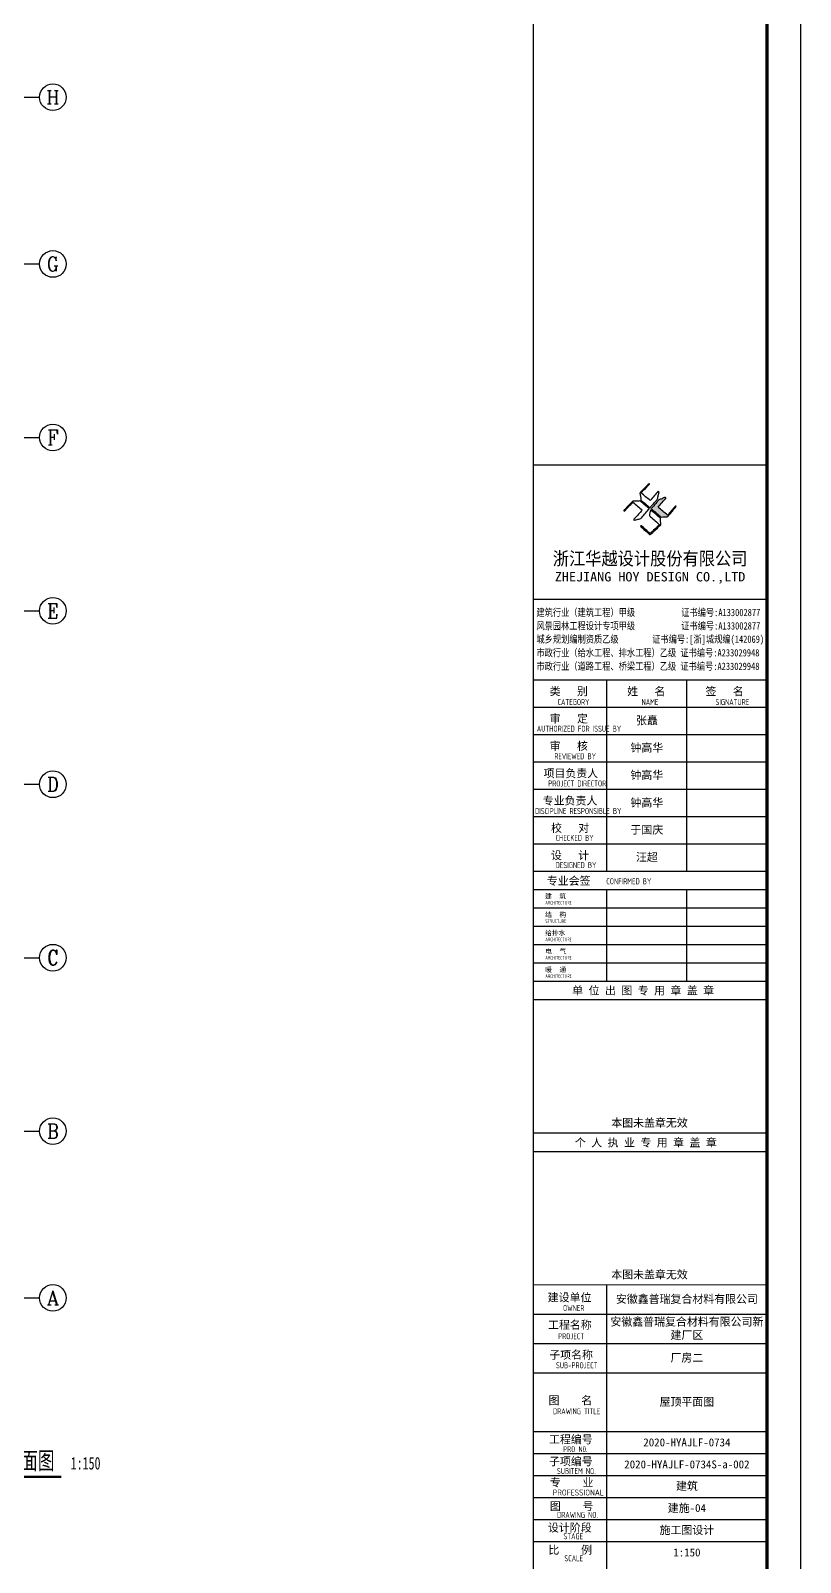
# Model space of a CAD drawing. Header units: millimetres. Extents: x 4455189 to 4808172, y 18512388 to 19204582.
# Drawn here: x 4773572 to 4808172, y 18733124 to 18802013 of the extents above; entities that cross this region are included whole.
import ezdxf
from ezdxf.enums import TextEntityAlignment as Align

# ---------------------------------------------------------------- set-up
doc = ezdxf.new("R2010")
doc.units = ezdxf.units.MM
doc.header["$LTSCALE"] = 1000
doc.header["$MEASUREMENT"] = 0
for name, color, linetype in [('AXIS_TEXT', 7, 'Continuous'), ('AXIS_外部', 171, 'Continuous'), ('DIM_SYMB', 165, 'Continuous'), ('PUB_TEXT', 7, 'Continuous'), ('PUB_TITLE', 4, 'Continuous'), ('TK', 4, 'Continuous')]:
    doc.layers.add(name, color=color, linetype=linetype)
doc.styles.add('-宋体', font='', dxfattribs={"width": 0.8})
doc.styles.add('_TCH_AXIS', font='COMPLEX', dxfattribs={"bigfont": 'GBCBIG'})
doc.styles.add('COMPLEX', font='COMPLEX')
doc.styles.add('HT', font='simhei.ttf', dxfattribs={"width": 0.7})
doc.styles.add('TSSD_REIN', font='tssdeng.shx', dxfattribs={"width": 0.7, "bigfont": 'tssdchn.shx'})
doc.styles.add('图签宋体', font='', dxfattribs={"height": 300})
doc.styles.add('图签黑体', font='simhei.ttf', dxfattribs={"height": 550})
doc.styles.get('-宋体').set_extended_font_data('SimSun')
doc.styles.get('图签宋体').set_extended_font_data('NSimSun')

# ---------------------------------------------------------------- blocks, each defined once
blk = doc.blocks.new('A$C053D6479')
at = {"layer": 'PUB_TITLE'}
h = blk.add_hatch(color=256, dxfattribs=at)
h.dxf.hatch_style = 1
edge = h.paths.add_edge_path()
edge.add_spline(control_points=[(1026, 827), (1105, 920), (1188, 1008), (1266, 1102)], knot_values=[13, 13, 13, 13, 14, 14, 14, 14], degree=3, periodic=0)
edge.add_spline(control_points=[(1266, 1102), (1258, 1111), (1249, 1119), (1239, 1116)], knot_values=[12, 12, 12, 12, 13, 13, 13, 13], degree=3, periodic=0)
edge.add_spline(control_points=[(1239, 1116), (1210, 1107), (1179, 1092), (1144, 1077)], knot_values=[11, 11, 11, 11, 12, 12, 12, 12], degree=3, periodic=0)
edge.add_spline(control_points=[(1144, 1077), (1109, 1063), (1069, 1053), (1047, 1038)], knot_values=[10, 10, 10, 10, 11, 11, 11, 11], degree=3, periodic=0)
edge.add_spline(control_points=[(1047, 1038), (1028, 1026), (1007, 992), (991, 972)], knot_values=[9, 9, 9, 9, 10, 10, 10, 10], degree=3, periodic=0)
edge.add_spline(control_points=[(991, 972), (942, 913), (899, 868), (849, 810)], knot_values=[8, 8, 8, 8, 9, 9, 9, 9], degree=3, periodic=0)
edge.add_spline(control_points=[(849, 810), (842, 801), (822, 776), (822, 775)], knot_values=[7, 7, 7, 7, 8, 8, 8, 8], degree=3, periodic=0)
edge.add_spline(control_points=[(822, 775), (823, 771), (848, 752), (859, 744)], knot_values=[6, 6, 6, 6, 7, 7, 7, 7], degree=3, periodic=0)
edge.add_spline(control_points=[(859, 744), (949, 670), (1035, 592), (1122, 521)], knot_values=[5, 5, 5, 5, 6, 6, 6, 6], degree=3, periodic=0)
edge.add_spline(control_points=[(1122, 521), (1153, 527), (1185, 530), (1217, 533)], knot_values=[4, 4, 4, 4, 5, 5, 5, 5], degree=3, periodic=0)
edge.add_spline(control_points=[(1217, 533), (1246, 535), (1293, 532), (1316, 542)], knot_values=[3, 3, 3, 3, 4, 4, 4, 4], degree=3, periodic=0)
edge.add_spline(control_points=[(1316, 542), (1327, 547), (1338, 565), (1349, 579)], knot_values=[2, 2, 2, 2, 3, 3, 3, 3], degree=3, periodic=0)
edge.add_spline(control_points=[(1349, 579), (1423, 670), (1507, 759), (1572, 848)], knot_values=[1, 1, 1, 1, 2, 2, 2, 2], degree=3, periodic=0)
edge.add_spline(control_points=[(1572, 848), (1564, 852), (1561, 861), (1551, 862)], knot_values=[0, 0, 0, 0, 1, 1, 1, 1], degree=3, periodic=0)
edge.add_spline(control_points=[(1551, 862), (1469, 769), (1393, 671), (1310, 579)], knot_values=[15, 15, 15, 15, 16, 16, 16, 16], degree=3, periodic=0)
edge.add_spline(control_points=[(1310, 579), (1216, 662), (1118, 742), (1026, 827)], knot_values=[14, 14, 14, 14, 15, 15, 15, 15], degree=3, periodic=0)
at = {"layer": 'TK'}
for points, knots in [([(1031, 1298), (1066, 1286), (1054, 1262), (1045, 1224), (1036, 1188), (1031, 1158), (1024, 1121), (1020, 1104), (1017, 1085), (1012, 1071), (1004, 1052), (976, 1026), (956, 1003), (906, 946), (866, 899), (814, 839), (806, 829), (789, 806), (787, 806), (777, 804), (728, 856), (719, 864), (651, 922), (580, 978), (514, 1036), (509, 1106), (488, 1176), (479, 1247), (570, 1343), (663, 1436), (758, 1526), (764, 1523), (768, 1518), (774, 1515), (693, 1422), (599, 1343), (520, 1249), (607, 1171), (698, 1096), (789, 1021), (874, 1109), (950, 1206), (1031, 1298)], [0, 0, 0, 0, 1, 1, 1, 2, 2, 2, 3, 3, 3, 4, 4, 4, 5, 5, 5, 6, 6, 6, 7, 7, 7, 8, 8, 8, 9, 9, 9, 10, 10, 10, 11, 11, 11, 12, 12, 12, 13, 13, 13, 14, 14, 14, 14]), ([(555, 949), (624, 891), (699, 833), (760, 773), (689, 691), (614, 604), (539, 517), (529, 505), (516, 487), (506, 482), (492, 475), (469, 472), (452, 467), (416, 456), (383, 448), (342, 438), (323, 433), (297, 422), (293, 440), (291, 452), (313, 470), (322, 480), (400, 566), (477, 652), (553, 736), (460, 815), (366, 894), (270, 970), (183, 883), (101, 791), (16, 703), (-18, 714), (9, 735), (28, 755), (103, 838), (192, 930), (266, 1005), (319, 1009), (387, 1005), (442, 1007), (456, 1008), (472, 1011), (485, 1007), (507, 1000), (534, 967), (555, 949)], [0, 0, 0, 0, 1, 1, 1, 2, 2, 2, 3, 3, 3, 4, 4, 4, 5, 5, 5, 6, 6, 6, 7, 7, 7, 8, 8, 8, 9, 9, 9, 10, 10, 10, 11, 11, 11, 12, 12, 12, 13, 13, 13, 14, 14, 14, 15, 15, 15, 15]), ([(1551, 862), (1561, 861), (1564, 852), (1572, 848), (1507, 759), (1423, 670), (1349, 579), (1338, 565), (1327, 547), (1316, 542), (1293, 532), (1246, 535), (1217, 533), (1185, 530), (1153, 527), (1122, 521), (1035, 592), (949, 670), (859, 744), (848, 752), (823, 771), (822, 775), (822, 776), (842, 801), (849, 810), (899, 868), (942, 913), (991, 972), (1007, 992), (1028, 1026), (1047, 1038), (1069, 1053), (1109, 1063), (1144, 1077), (1179, 1092), (1210, 1107), (1239, 1116), (1249, 1119), (1258, 1111), (1266, 1102), (1188, 1008), (1105, 920), (1026, 827), (1118, 742), (1216, 662), (1310, 579), (1393, 671), (1469, 769), (1551, 862)], [0, 0, 0, 0, 1, 1, 1, 2, 2, 2, 3, 3, 3, 4, 4, 4, 5, 5, 5, 6, 6, 6, 7, 7, 7, 8, 8, 8, 9, 9, 9, 10, 10, 10, 11, 11, 11, 12, 12, 12, 13, 13, 13, 14, 14, 14, 15, 15, 15, 16, 16, 16, 16]), ([(1097, 490), (1100, 425), (1106, 361), (1107, 294), (1018, 207), (925, 121), (830, 33), (818, 21), (800, 0), (787, 0), (768, -1), (725, 49), (712, 60), (662, 103), (616, 143), (568, 186), (545, 207), (518, 224), (499, 250), (501, 259), (511, 261), (516, 267), (609, 192), (696, 111), (785, 33), (883, 118), (977, 208), (1070, 298), (992, 373), (892, 456), (803, 534), (791, 544), (768, 561), (766, 569), (761, 588), (776, 634), (780, 655), (785, 690), (788, 721), (795, 746), (897, 661), (998, 576), (1097, 490)], [0, 0, 0, 0, 1, 1, 1, 2, 2, 2, 3, 3, 3, 4, 4, 4, 5, 5, 5, 6, 6, 6, 7, 7, 7, 8, 8, 8, 9, 9, 9, 10, 10, 10, 11, 11, 11, 12, 12, 12, 13, 13, 13, 14, 14, 14, 14])]:
    blk.add_open_spline(points, degree=3, knots=knots, dxfattribs=at)
blk = doc.blocks.new('GeYuanFrame_38501170', base_point=(20.09, 4.53))
at = {"layer": 'PUB_TITLE'}
for points in [[(803.09, 235.33), (803.09, 292.73)], [(827.09, 235.33), (827.09, 292.73)], [(803.09, 202.33), (803.09, 229.83)], [(827.09, 202.33), (827.09, 229.83)], [(803.09, 14.53), (803.09, 111.33)]]:
    blk.add_lwpolyline(points, dxfattribs=at)
at = {"layer": 'TK'}
for p, q in [((781.09, 316.93), (851.09, 316.93)), ((781.09, 284.53), (851.09, 284.53)), ((781.09, 276.33), (851.09, 276.33)), ((781.09, 268.13), (851.09, 268.13)), ((781.09, 259.93), (851.09, 259.93)), ((781.09, 251.73), (851.09, 251.73)), ((781.09, 243.53), (851.09, 243.53)), ((781.09, 235.33), (851.09, 235.33)), ((781.09, 235.33), (851.09, 235.33)), ((781.09, 102.53), (851.09, 102.53)), ((781.09, 93.73), (851.09, 93.73)), ((781.09, 84.93), (803.09, 84.93)), ((781.09, 84.93), (851.09, 84.93)), ((781.09, 67.37), (851.09, 67.37)), ((781.09, 67.33), (851.09, 67.33)), ((781.09, 60.77), (851.09, 60.77)), ((781.09, 54.17), (851.09, 54.17)), ((781.09, 47.57), (851.09, 47.57)), ((781.09, 40.97), (851.09, 40.97)), ((781.09, 34.37), (851.09, 34.37))]:
    blk.add_line(p, q, dxfattribs=at)
blk.add_lwpolyline([(20.09, 4.53), (20.09, 598.53), (861.09, 598.53), (861.09, 4.53)], close=True, dxfattribs=at)
at = {"layer": 'TK', "const_width": 1}
blk.add_lwpolyline([(45.09, 588.53), (851.09, 588.53), (851.09, 14.53), (45.09, 14.53)], close=True, dxfattribs=at)
at = {"layer": 'TK'}
for points, const_width in [([(781.09, 588.53), (781.09, 14.53)], 0.4), ([(781.09, 357.14), (851.09, 357.14)], 0.35), ([(781.09, 292.73), (851.09, 292.73)], 0.35), ([(781.09, 292.73), (851.09, 292.73)], 0.35), ([(781.09, 235.33), (851.09, 235.33)], 0.35), ([(781.09, 202.33), (851.09, 202.33)], 0.35), ([(781.09, 156.83), (851.09, 156.83)], 0.35), ([(781.09, 111.33), (851.09, 111.33)], 0.35), ([(781.09, 67.37), (851.09, 67.37)], 0.35)]:
    blk.add_lwpolyline(points, dxfattribs=dict(at, const_width=const_width))
for points in [[(781.09, 292.73), (851.09, 292.73)], [(781.09, 235.33), (851.09, 235.33)], [(781.09, 229.83), (851.09, 229.83)], [(781.09, 224.33), (851.09, 224.33)], [(781.09, 218.83), (851.09, 218.83)], [(781.09, 213.33), (851.09, 213.33)], [(781.09, 207.83), (851.09, 207.83)], [(781.09, 202.33), (851.09, 202.33)], [(781.09, 196.83), (851.09, 196.83)], [(781.09, 151.33), (851.09, 151.33)]]:
    blk.add_lwpolyline(points, dxfattribs=at)
at = {"layer": 'PUB_TITLE', "xscale": 0.01000000000021828, "yscale": 0.01000000000021828, "zscale": 0.01}
blk.add_blockref('A$C053D6479', (808.19, 336.27), dxfattribs=at)
at = {"layer": 'TK'}
for s, height, style, width, p in [('浙江华越设计股份有限公司', 3.96, 'HT', 0.9, (816.07, 329.16)), ('ZHEJIANG HOY DESIGN CO.,LTD', 2.8, '图签黑体', 1.11, (816.06, 323.29))]:
    blk.add_text(s, height=height, dxfattribs=dict(at, style=style, width=width)).set_placement(p, align=Align.MIDDLE)
for s, height, style, width, p in [('建筑行业（建筑工程）甲级           证书编号:A133002877', 2.2, '-宋体', 0.8, (782, 311.83)), ('风景园林工程设计专项甲级           证书编号:A133002877', 2.2, '-宋体', 0.8, (782, 307.81)), ('城乡规划编制资质乙级        证书编号:[浙]城规编(142069)', 2.2, '-宋体', 0.8, (782, 303.82)), ('市政行业（给水工程、排水工程）乙级 证书编号:A233029948', 2.2, '-宋体', 0.8, (782, 299.74)), ('市政行业（道路工程、桥梁工程）乙级 证书编号:A233029948', 2.2, '-宋体', 0.8, (782, 295.69)), ('CATEGORY', 1.8, 'TSSD_REIN', 0.7, (788.32, 285.17)), ('NAME', 1.8, 'TSSD_REIN', 0.7, (813.51, 285.17)), ('SIGNATURE', 1.8, 'TSSD_REIN', 0.7, (835.66, 285.17)), ('AUTHORIZED FOR ISSUE BY', 1.8, 'TSSD_REIN', 0.7, (782.12, 277.17)), ('REVIEWED BY', 1.8, 'TSSD_REIN', 0.7, (787.36, 268.91)), ('PROJECT DIRECTOR', 1.8, 'TSSD_REIN', 0.7, (785.55, 260.74)), ('DISCIPLINE RESPONSIBLE BY', 1.8, 'TSSD_REIN', 0.7, (781.57, 252.48)), ('CHECKED BY', 1.8, 'TSSD_REIN', 0.7, (787.75, 244.44)), ('DESIGNED BY', 1.8, 'TSSD_REIN', 0.7, (787.76, 236.27)), ('CONFIRMED BY', 1.8, 'TSSD_REIN', 0.7, (802.94, 231.42)), ('ARCHITECTURE', 1.08, 'TSSD_REIN', 0.7, (784.65, 225.34)), ('STRUCTURE', 1.08, 'TSSD_REIN', 0.7, (784.65, 219.84)), ('ARCHITECTURE', 1.08, 'TSSD_REIN', 0.7, (784.65, 214.34)), ('ARCHITECTURE', 1.08, 'TSSD_REIN', 0.7, (784.65, 208.84)), ('ARCHITECTURE', 1.08, 'TSSD_REIN', 0.7, (784.65, 203.34)), ('OWNER', 1.8, 'TSSD_REIN', 0.7, (789.98, 103.48)), ('PROJECT', 1.8, 'TSSD_REIN', 0.7, (788.52, 95.02)), ('SUB-PROJECT', 1.8, 'TSSD_REIN', 0.7, (787.86, 86.3)), ('DRAWING TITLE', 1.8, 'TSSD_REIN', 0.7, (786.97, 72.53)), ('PRO N0.', 1.8, 'TSSD_REIN', 0.7, (790.01, 61.15)), ('SUBITEM NO.', 1.8, 'TSSD_REIN', 0.7, (788.15, 54.58)), ('PROFESSIONAL', 1.8, 'TSSD_REIN', 0.8, (786.88, 48.15)), ('DRAWING NO.', 1.8, 'TSSD_REIN', 0.7, (788.19, 41.45)), ('STAGE', 1.8, 'TSSD_REIN', 0.7, (790.09, 35.03)), ('SCALE', 1.8, 'TSSD_REIN', 0.7, (790.38, 28.42))]:
    blk.add_text(s, height=height, dxfattribs=dict(at, style=style, width=width)).set_placement(p)
at = {"layer": 'TK', "style": '图签宋体'}
for s, height, p in [('类   别', 2.4, (785.97, 288.09)), ('姓   名', 2.4, (809.2, 288.09)), ('签   名', 2.4, (832.68, 288.09)), ('审   定', 2.4, (785.97, 279.89)), ('审   核', 2.4, (785.97, 271.69)), ('项目负责人', 2.4, (784.13, 263.49)), ('专业负责人', 2.4, (783.89, 255.29)), ('校   对', 2.4, (786.38, 247.09)), ('设   计', 2.4, (786.36, 238.89)), ('专业会签', 2.4, (785.12, 231.24)), ('建  筑', 1.44, (784.61, 227.11)), ('结  构', 1.44, (784.61, 221.61)), ('给排水', 1.44, (784.61, 216.11)), ('电  气', 1.44, (784.61, 210.61)), ('暖  通', 1.44, (784.61, 205.11)), ('单 位 出 图 专 用 章 盖 章', 2.4, (792.72, 198.35)), ('本图未盖章无效', 2.4, (804.43, 158.7)), ('个 人 执 业 专 用 章 盖 章', 2.4, (793.52, 152.77)), ('本图未盖章无效', 2.4, (804.43, 113.2)), ('建设单位', 2.4, (785.39, 106.33)), ('工程名称', 2.4, (785.47, 98.12)), ('子项名称', 2.4, (785.85, 89.14)), ('图    名', 2.4, (785.63, 75.5)), ('工程编号', 2.4, (785.77, 63.77)), ('子项编号', 2.4, (785.77, 57.19)), ('专    业', 2.4, (786.01, 50.88)), ('图    号', 2.4, (786.02, 43.77)), ('设计阶段', 2.4, (785.45, 37.32)), ('比    例', 2.4, (785.59, 30.63))]:
    blk.add_text(s, height=height, dxfattribs=at).set_placement(p)
at = {"layer": 'TK', "char_height": 2.4, "attachment_point": 5, "style": '图签宋体'}
for s, insert, width in [('张矗', (815.09, 280.4), 24), ('钟高华', (815.09, 272.23), 24), ('钟高华', (815.09, 264.03), 24), ('钟高华', (815.09, 255.76), 24), ('于国庆', (815.09, 247.63), 24), ('汪超', (815.09, 239.43), 24), ('安徽鑫普瑞复合材料有限公司', (827.09, 106.93), 48), ('安徽鑫普瑞复合材料有限公司新建厂区', (827.09, 98.13), 48), ('厂房二', (827.09, 89.33), 48), ('屋顶平面图', (827.09, 76.13), 48), ('2020-HYAJLF-0734', (827.09, 64.07), 48), ('2020-HYAJLF-0734S-a-002', (827.09, 57.47), 48), ('建筑', (827.09, 50.87), 48), ('建施-04', (827.09, 44.27), 48), ('施工图设计', (827.09, 37.67), 48), ('1:150', (827.09, 31.07), 48)]:
    blk.add_mtext(s, dxfattribs=dict(at, insert=insert, width=width))
blk = doc.blocks.new('_AXISO')
blk.add_circle((0, 0), 0.5)
at = {"layer": 'AXIS_TEXT', "style": 'COMPLEX', "width": 1.041667}
blk.add_attdef('A', text='', height=0.56, dxfattribs=at).set_placement((-0.25, -0.28), (0.25, -0.28), align=Align.FIT)

msp = doc.modelspace()

# ---------------------------------------------------------------- linework, layer by layer
at = {"layer": 'AXIS_外部'}
for p, q in [((4767971.6, 18799018), (4773971.6, 18799018)), ((4767971.6, 18791518), (4773971.6, 18791518)), ((4767971.6, 18783718), (4773971.6, 18783718)), ((4767971.6, 18775918), (4773971.6, 18775918)), ((4767971.6, 18768118), (4773971.6, 18768118)), ((4767971.6, 18760318), (4773971.6, 18760318)), ((4767971.6, 18752518), (4773971.6, 18752518)), ((4767971.6, 18745018), (4773971.6, 18745018))]:
    msp.add_line(p, q, dxfattribs=at)
at = {"layer": 'DIM_SYMB', "const_width": 105}
msp.add_lwpolyline([(4770881.5, 18736966.4), (4774952.5, 18736966.4)], dxfattribs=at)

# ---------------------------------------------------------------- block references
at = {"layer": 'AXIS_外部', "xscale": 150, "yscale": 150, "zscale": 150}
msp.add_blockref('GeYuanFrame_38501170', (4682021.6, 18729586.6), dxfattribs=at)
at = {"layer": 'AXIS_外部'}
ref = msp.add_blockref('_AXISO', (4774571.6, 18799018), dxfattribs=dict(at, xscale=1200, yscale=1200, zscale=1200))
ref.add_attrib('A', 'H', dxfattribs={"layer": 'AXIS_TEXT', "height": 608.3, "style": '_TCH_AXIS'}).set_placement((4774281.9, 18798713.9), (4774861.2, 18798713.9), align=Align.FIT)
ref = msp.add_blockref('_AXISO', (4774571.6, 18791518), dxfattribs=dict(at, xscale=1200, yscale=1200, zscale=1200))
ref.add_attrib('A', 'G', dxfattribs={"layer": 'AXIS_TEXT', "height": 637.8, "style": '_TCH_AXIS'}).set_placement((4774298.2, 18791199.1), (4774844.9, 18791199.1), align=Align.FIT)
ref = msp.add_blockref('_AXISO', (4774571.6, 18783718), dxfattribs=dict(at, xscale=1200, yscale=1200, zscale=1200))
ref.add_attrib('A', 'F', dxfattribs={"layer": 'AXIS_TEXT', "height": 668.2, "style": '_TCH_AXIS'}).set_placement((4774317, 18783384), (4774826.1, 18783384), align=Align.FIT)
ref = msp.add_blockref('_AXISO', (4774571.6, 18775918), dxfattribs=dict(at, xscale=1200, yscale=1200, zscale=1200))
ref.add_attrib('A', 'E', dxfattribs={"layer": 'AXIS_TEXT', "height": 668.2, "style": '_TCH_AXIS'}).set_placement((4774317, 18775584), (4774826.1, 18775584), align=Align.FIT)
ref = msp.add_blockref('_AXISO', (4774571.6, 18768118), dxfattribs=dict(at, xscale=1200, yscale=1200, zscale=1200))
ref.add_attrib('A', 'D', dxfattribs={"layer": 'AXIS_TEXT', "height": 652.9, "style": '_TCH_AXIS'}).set_placement((4774307.3, 18767791.6), (4774835.8, 18767791.6), align=Align.FIT)
ref = msp.add_blockref('_AXISO', (4774571.6, 18760318), dxfattribs=dict(at, xscale=1200, yscale=1200, zscale=1200))
ref.add_attrib('A', 'C', dxfattribs={"layer": 'AXIS_TEXT', "height": 683.5, "style": '_TCH_AXIS'}).set_placement((4774327.5, 18759976.3), (4774815.7, 18759976.3), align=Align.FIT)
ref = msp.add_blockref('_AXISO', (4774571.6, 18752518), dxfattribs=dict(at, xscale=1200, yscale=1200, zscale=1200))
ref.add_attrib('A', 'B', dxfattribs={"layer": 'AXIS_TEXT', "height": 652.9, "style": '_TCH_AXIS'}).set_placement((4774307.3, 18752191.6), (4774835.8, 18752191.6), align=Align.FIT)
ref = msp.add_blockref('_AXISO', (4774571.6, 18745018), dxfattribs=dict(at, xscale=1200, yscale=1200, zscale=1200))
ref.add_attrib('A', 'A', dxfattribs={"layer": 'AXIS_TEXT', "height": 637.8, "style": '_TCH_AXIS'}).set_placement((4774298.2, 18744699.1), (4774844.9, 18744699.1), align=Align.FIT)

# ---------------------------------------------------------------- texts
at = {"layer": 'PUB_TEXT', "style": 'HT', "width": 0.7}
for s, height, p in [('屋顶平面图', 788.61, (4770881.5, 18737300.5)), ('1:150', 563.29, (4775372.5, 18737300.5))]:
    msp.add_text(s, height=height, dxfattribs=at).set_placement(p)

doc.saveas('drawing.dxf')
